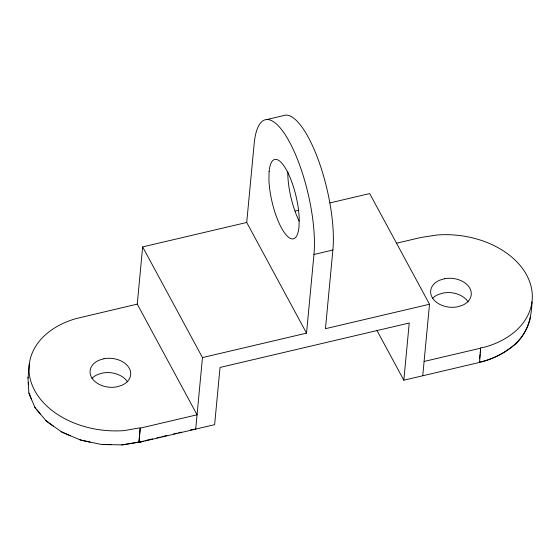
<?xml version="1.0" encoding="UTF-8"?>
<svg xmlns="http://www.w3.org/2000/svg" width="560" height="560" viewBox="0 0 560 560"><rect width="100%" height="100%" fill="white"/><g stroke="black" fill="none" stroke-linecap="round" stroke-linejoin="round"><path stroke-width="0.84" d="M287.91 171.913L287.826 175.161A40.775 12.327 76.8 0 0 299.131 221.081M141.064 441.567L122.92 444.892L101.689 444.514L80.969 440.216L62.153 432.306L46.536 421.309L35.182 407.988L28.861 393.239L28 378.07L29.351 363.769M396.48 243.222L421.05 237.454L437.08 234.99A81.557 57.869 5.4 0 1 528.647 279.153A81.557 57.869 5.4 0 1 485.114 347.025L480.69 347.802L479.514 362.425L403.83 380.205L409.241 322.994L220.038 367.444L214.627 424.655L138.95 442.428L140.301 428.127L197.064 414.792L137.249 304.122L142.653 246.911L246.715 222.467L254.156 143.801A81.557 24.647 76.8 0 1 289.471 141.925A81.557 24.647 76.8 0 1 313.964 254.471L306.53 333.137L202.468 357.581L195.713 429.1L190.484 429.961M137.249 304.122L76.237 318.556A81.557 57.869 5.4 0 0 32.711 386.428A81.557 57.869 5.4 0 0 124.271 430.591L140.126 427.805L138.95 442.428M266.735 119.553L285.656 115.108A81.557 24.647 76.8 0 1 319.424 163.009A81.557 24.647 76.8 0 1 332.885 250.026L325.451 328.692L429.513 304.248L369.698 193.578L329.938 202.916M422.751 375.76L429.513 304.248M479.654 358.736L480.053 354.529M480.214 352.849L480.529 349.482M532 301.812C531.783 317.198 527.282 332.584 516.117 343.616C505.449 352.436 493.045 359.541 479.339 362.103L479.514 362.425M28 378.07L28.28 377.202M143.36 441.035L140.889 441.952L121.646 444.871M295.246 211.064L298.634 210.273M313.964 254.471L332.885 250.026M424.102 361.459L480.865 348.124M145.04 440.636L152.614 438.858M156.821 437.871L160.188 437.08M161.875 436.681L166.922 435.498M173.656 433.916L177.023 433.125M178.703 432.726L181.23 432.138M479.423 362.257L481.453 361.949C503.412 356.006 525.343 341.432 530.383 317.898L530.369 316.988M102.9 444.353L111.055 444.682M79.842 439.747L90.104 442.113M61.222 431.648L70.455 435.799M45.857 420.518L53.424 426.16M34.804 407.106L35.882 408.457M36.96 409.808L40.194 413.861M376.831 330.253L403.83 380.205M246.715 222.467L306.53 333.137M142.653 246.911L202.468 357.581M29.092 393.071L31.647 399.742M28.343 382.242L28.378 384.762M91.861 378.525A20.391 14.469 5.4 0 1 97.783 374.493L102.557 373.051A20.391 14.469 5.4 0 1 127.54 381.927M432.425 298.522A20.391 14.469 5.4 0 1 438.347 294.49L443.114 293.048A20.391 14.469 5.4 0 1 468.104 301.924M269.122 171.297L268.912 179.606A40.775 12.327 76.8 0 0 283.241 230.965A40.775 12.327 76.8 0 0 298.998 226.975L299.208 218.666A40.775 12.327 76.8 0 0 284.879 167.307A40.775 12.327 76.8 0 0 269.122 171.297M103.908 358.75L99.134 360.192A20.391 14.469 5.4 0 0 92.127 378.315A20.391 14.469 5.4 0 0 116.886 386.841L121.653 385.392A20.391 14.469 5.4 0 0 128.667 367.269A20.391 14.469 5.4 0 0 103.908 358.75M444.465 278.74L439.698 280.189A20.391 14.469 5.4 0 0 432.691 298.312A20.391 14.469 5.4 0 0 457.443 306.831L462.217 305.389A20.391 14.469 5.4 0 0 469.224 287.266A20.391 14.469 5.4 0 0 444.465 278.74"/></g></svg>
